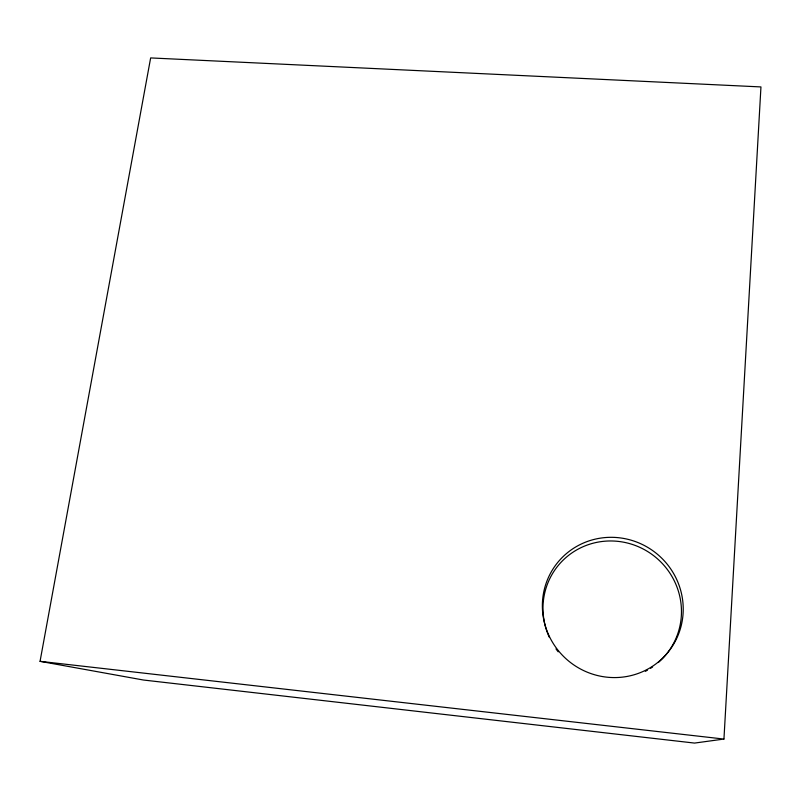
<?xml version="1.0" encoding="UTF-8"?>
<svg xmlns="http://www.w3.org/2000/svg" width="801" height="801" viewBox="0 0 801 801"><rect width="100%" height="100%" fill="white"/><g stroke="black" fill="none" stroke-linecap="round" stroke-linejoin="round"><path stroke-width="1.2" d="M723.944 739.063L760.95 86.929L150.648 57.922L40.05 661.336L143.479 680.029L694.547 743.078L723.944 739.063L40.05 661.336M652.625 666.933A69.947 68.285 40.6 0 1 650.592 668.284M647.468 670.167A69.947 68.285 40.6 0 1 645.326 671.328M558.197 651.834A69.947 68.285 40.6 0 1 555.994 648.9M549.306 637.276A69.947 68.285 40.6 0 1 577.211 549.626A69.947 68.285 40.6 0 1 668.204 570.682A69.947 68.285 40.6 0 1 658.332 662.507M543.599 618.913A71.119 69.437 39.9 0 0 658.772 661.636A71.119 69.437 39.9 0 0 636.004 541.796A71.119 69.437 39.9 0 0 543.599 618.913"/></g></svg>
